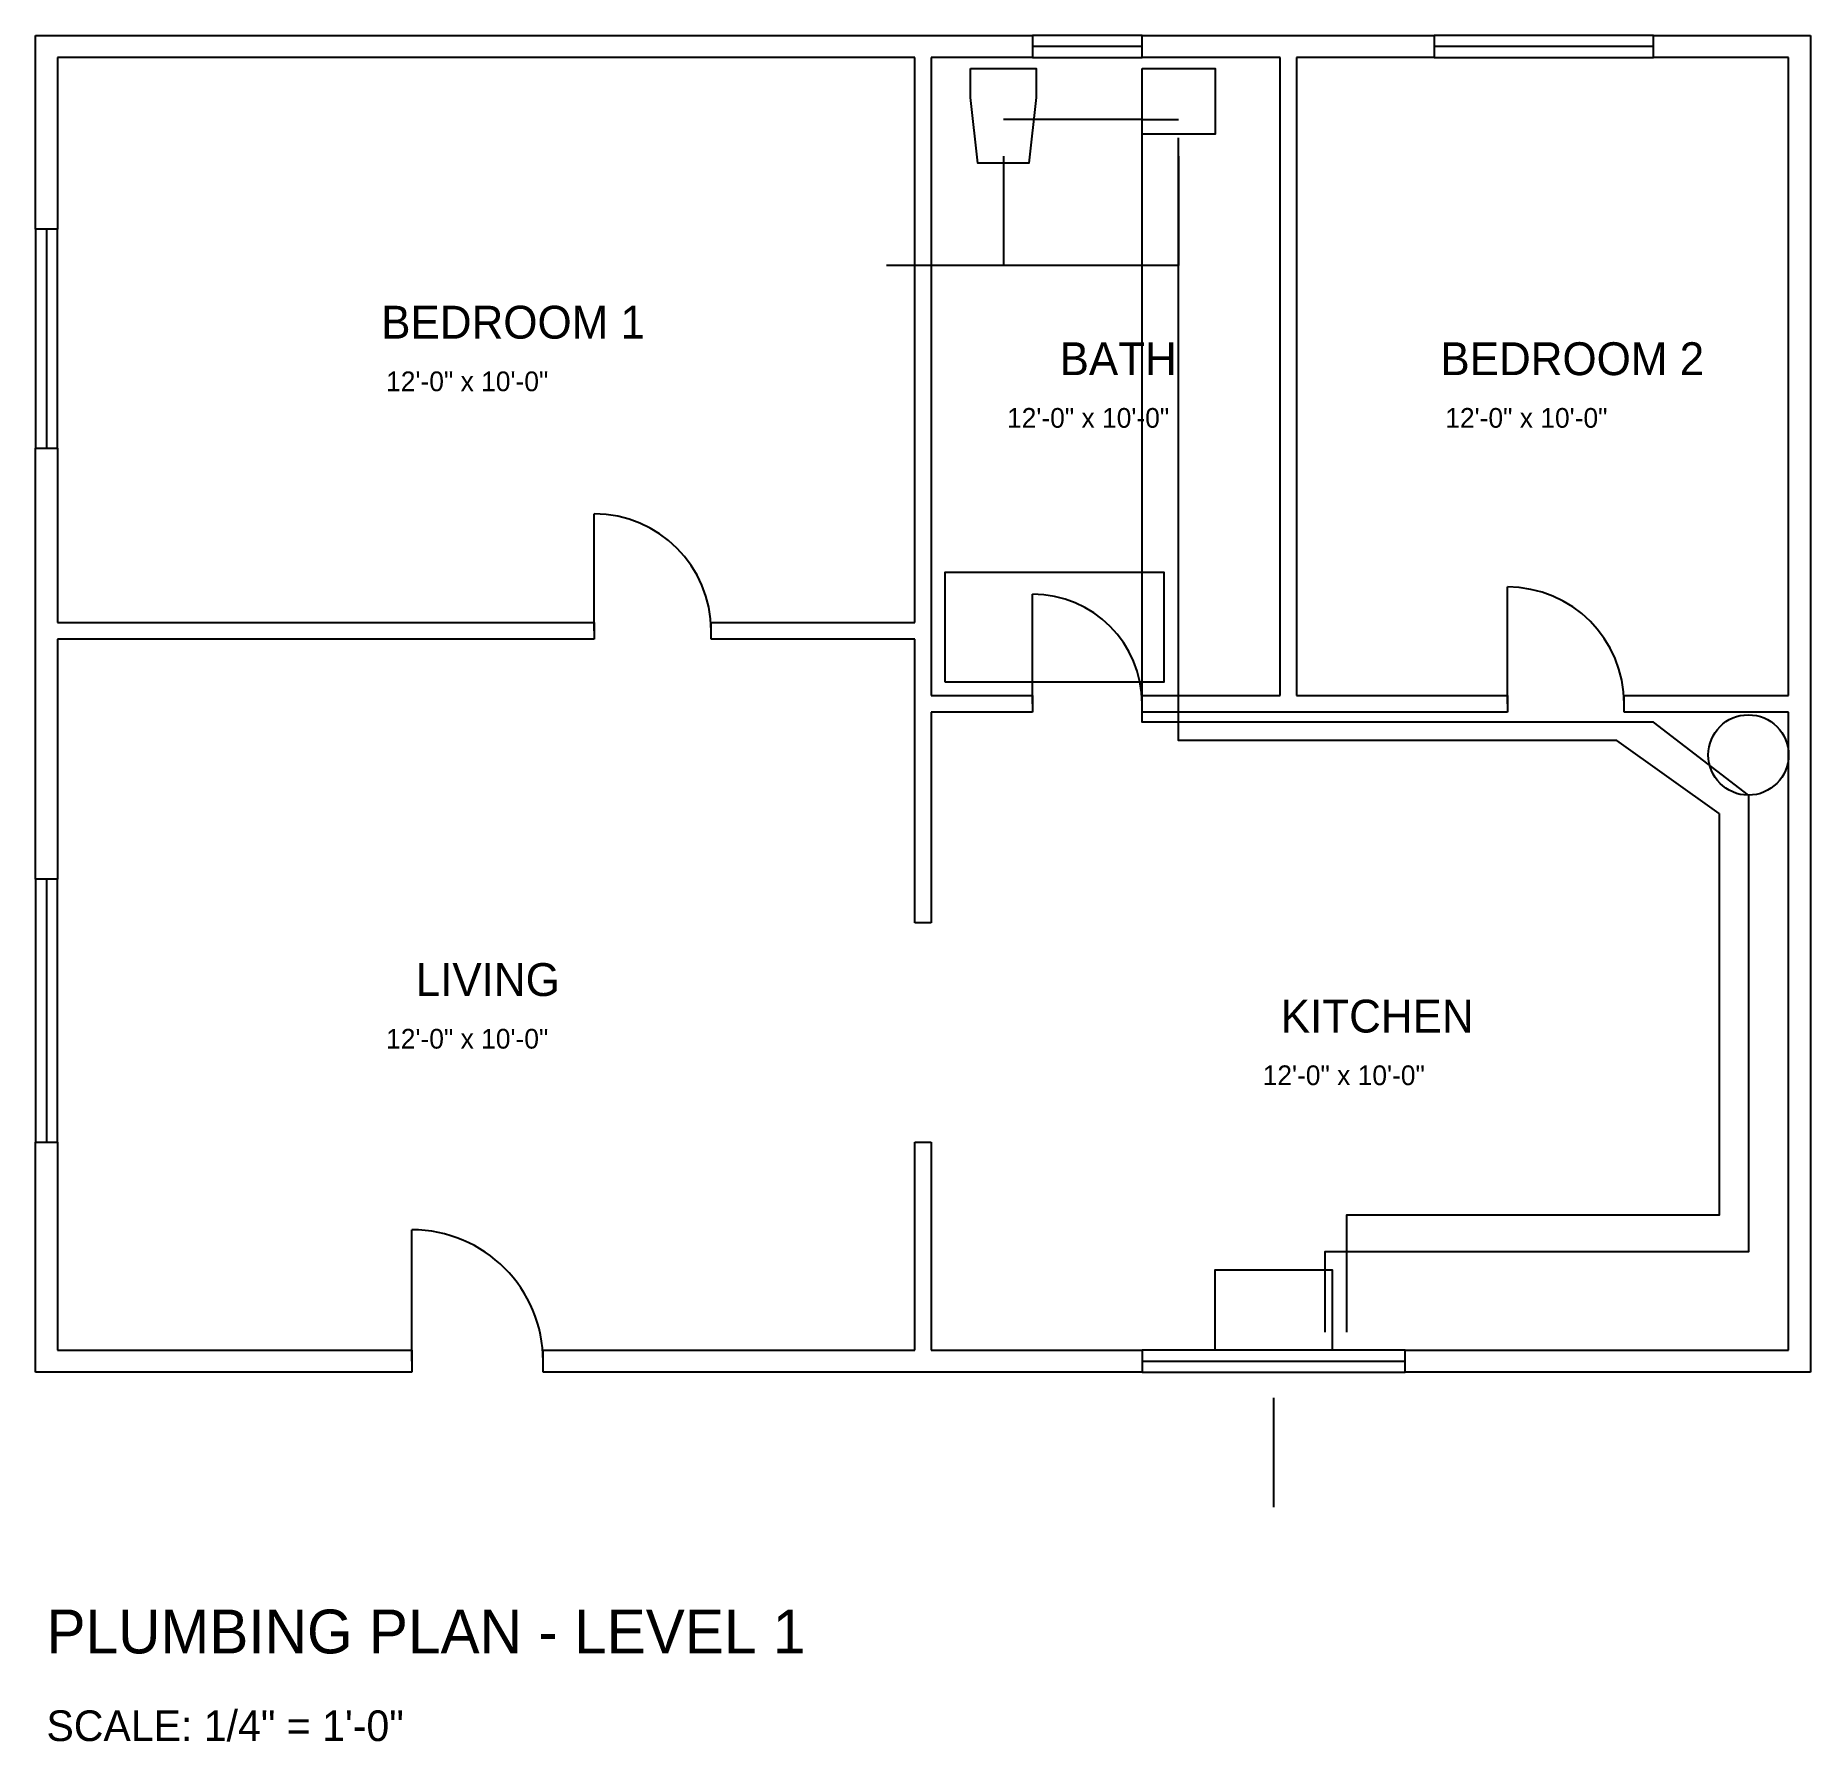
# Model space of a CAD drawing. Header units: inches. Extents: x -3 to 483, y -104 to 363.
import ezdxf

# ---------------------------------------------------------------- set-up
doc = ezdxf.new("R2010")
doc.units = ezdxf.units.IN

# ---------------------------------------------------------------- blocks, each defined once
blk = doc.blocks.new('DOOR')
blk.add_line((0, 0), (0, 1))
blk.add_arc((0, 0), 1, 0, 90)
blk = doc.blocks.new('WINDOW')
blk.add_line((0, 0), (1, 0))
blk.add_lwpolyline([(0, -0.5), (1, -0.5), (1, 0.5), (0, 0.5)], close=True)
blk = doc.blocks.new('WC')
blk.add_lwpolyline([(-9, 0), (9, 0), (9, -8), (7, -26), (-7, -26), (-9, -8)], close=True)
blk = doc.blocks.new('LAV')
blk.add_lwpolyline([(-10, 0), (10, 0), (10, -18), (-10, -18)], close=True)
blk = doc.blocks.new('TUB')
blk.add_lwpolyline([(0, 0), (60, 0), (60, 30), (0, 30)], close=True)
blk = doc.blocks.new('SINK-K')
blk.add_lwpolyline([(-16, 0), (16, 0), (16, -22), (-16, -22)], close=True)
blk = doc.blocks.new('WH')
blk.add_circle((0, 0), 11)

msp = doc.modelspace()

# ---------------------------------------------------------------- linework, layer by layer
at = {"layer": 'A-WALL'}
for p, q in [((-3, 360), (-3, 363)), ((-3, 363), (3, 363)), ((-3, 357), (-3, 360)), ((3, 363), (270, 363)), ((270, 363), (270, 357)), ((300, 357), (300, 363)), ((300, 363), (380, 363)), ((380, 363), (380, 357)), ((440, 357), (440, 363)), ((440, 363), (477, 363)), ((477, 363), (480, 363)), ((480, 363), (483, 363)), ((483, 363), (483, 357)), ((-3, 310), (-3, 357)), ((237.75, 357), (3, 357)), ((3, 357), (3, 310)), ((237.75, 202.25), (237.75, 357)), ((270, 357), (242.25, 357)), ((242.25, 357), (242.25, 202.25)), ((337.75, 357), (300, 357)), ((337.75, 182.25), (337.75, 357)), ((380, 357), (342.25, 357)), ((342.25, 357), (342.25, 182.25)), ((477, 357), (440, 357)), ((477, 182.25), (477, 357)), ((483, 357), (483, 3)), ((3, 310), (-3, 310)), ((-3, 250), (3, 250)), ((-3, 132), (-3, 250)), ((3, 250), (3, 202.25)), ((3, 202.25), (150, 202.25)), ((150, 202.25), (150, 197.75)), ((182, 197.75), (182, 202.25)), ((182, 202.25), (237.75, 202.25)), ((242.25, 202.25), (242.25, 197.75)), ((150, 197.75), (3, 197.75)), ((3, 197.75), (3, 132)), ((237.75, 197.75), (182, 197.75)), ((237.75, 182.25), (237.75, 197.75)), ((242.25, 197.75), (242.25, 182.25)), ((237.75, 177.75), (237.75, 182.25)), ((242.25, 182.25), (270, 182.25)), ((270, 182.25), (270, 177.75)), ((300, 177.75), (300, 182.25)), ((300, 182.25), (337.75, 182.25)), ((342.25, 182.25), (400, 182.25)), ((400, 182.25), (400, 177.75)), ((432, 177.75), (432, 182.25)), ((432, 182.25), (477, 182.25)), ((237.75, 120), (237.75, 177.75)), ((270, 177.75), (242.25, 177.75)), ((242.25, 177.75), (242.25, 120)), ((337.75, 177.75), (300, 177.75)), ((342.25, 177.75), (337.75, 177.75)), ((400, 177.75), (342.25, 177.75)), ((477, 177.75), (432, 177.75)), ((477, 3), (477, 177.75)), ((3, 132), (-3, 132)), ((242.25, 120), (237.75, 120)), ((-3, 3), (-3, 60)), ((-3, 60), (3, 60)), ((3, 60), (3, 3)), ((237.75, 3), (237.75, 60)), ((237.75, 60), (242.25, 60)), ((242.25, 60), (242.25, 3)), ((-3, -3), (-3, 3)), ((3, 3), (100, 3)), ((100, 3), (100, -3)), ((136, -3), (136, 3)), ((136, 3), (237.75, 3)), ((242.25, 3), (300, 3)), ((300, 3), (300, -3)), ((372, -3), (372, 3)), ((372, 3), (477, 3)), ((483, 3), (483, 0)), ((483, 0), (483, -3)), ((0, -3), (-3, -3)), ((3, -3), (0, -3)), ((100, -3), (3, -3)), ((300, -3), (136, -3)), ((477, -3), (372, -3)), ((483, -3), (477, -3))]:
    msp.add_line(p, q, dxfattribs=at)
at = {"layer": 'P-DOMW-CPIP'}
for points in [[(466, 155), (440, 175), (300, 175), (300, 340), (262, 340)], [(300, 340), (310, 340)], [(466, 155), (466, 30), (350, 30), (350, 8)]]:
    msp.add_lwpolyline(points, dxfattribs=at)
at = {"layer": 'P-DOMW-HPIP'}
for points in [[(458, 150), (430, 170), (310, 170), (310, 335)], [(458, 150), (458, 40), (356, 40), (356, 8)]]:
    msp.add_lwpolyline(points, dxfattribs=at)
at = {"layer": 'P-SANR-PIPE'}
for points in [[(262, 330), (262, 300), (230, 300)], [(310, 330), (310, 300), (262, 300)], [(336, -10), (336, -40)]]:
    msp.add_lwpolyline(points, dxfattribs=at)

# ---------------------------------------------------------------- block references
at = {"layer": 'A-DOOR'}
for p, xscale, yscale in [((150, 200), 32, 32), ((270, 180), 30, 30), ((400, 180), 32, 32), ((100, 0), 36, 36)]:
    msp.add_blockref('DOOR', p, dxfattribs=dict(at, xscale=xscale, yscale=yscale))
at = {"layer": 'A-GLAZ', "yscale": 6}
for p, xscale, rotation in [((300, 360), 30, 180), ((440, 360), 60, 180), ((0, 310), 60, -90), ((0, 132), 72, -90)]:
    msp.add_blockref('WINDOW', p, dxfattribs=dict(at, xscale=xscale, rotation=rotation))
at = {"layer": 'A-GLAZ', "xscale": 72, "yscale": 6}
msp.add_blockref('WINDOW', (300, 0), dxfattribs=at)
at = {"layer": 'P-FIXT'}
for name, p in [('WC', (262, 354)), ('LAV', (310, 354)), ('TUB', (246, 186)), ('WH', (466, 166))]:
    msp.add_blockref(name, p, dxfattribs=at)
at = {"layer": 'P-FIXT', "rotation": 180}
msp.add_blockref('SINK-K', (336, 3), dxfattribs=at)

# ---------------------------------------------------------------- texts
at = {"layer": 'A-AREA-IDEN'}
for s, height, p in [('BEDROOM 1', 9, (91.65, 280)), ('BATH', 9, (277.4, 270)), ('BEDROOM 2', 9, (381.65, 270)), ('12\'-0" x 10\'-0"', 5.4, (93, 265.6)), ('12\'-0" x 10\'-0"', 5.4, (263, 255.6)), ('12\'-0" x 10\'-0"', 5.4, (383, 255.6)), ('LIVING', 9, (101.1, 100)), ('KITCHEN', 9, (337.95, 90)), ('12\'-0" x 10\'-0"', 5.4, (93, 85.6)), ('12\'-0" x 10\'-0"', 5.4, (333, 75.6))]:
    msp.add_text(s, height=height, dxfattribs=at).set_placement(p)
at = {"layer": 'TITLE'}
for s, height, p in [('PLUMBING PLAN - LEVEL 1', 12, (0, -80)), ('SCALE: 1/4" = 1\'-0"', 8.4, (0, -104))]:
    msp.add_text(s, height=height, dxfattribs=at).set_placement(p)

doc.saveas('drawing.dxf')
